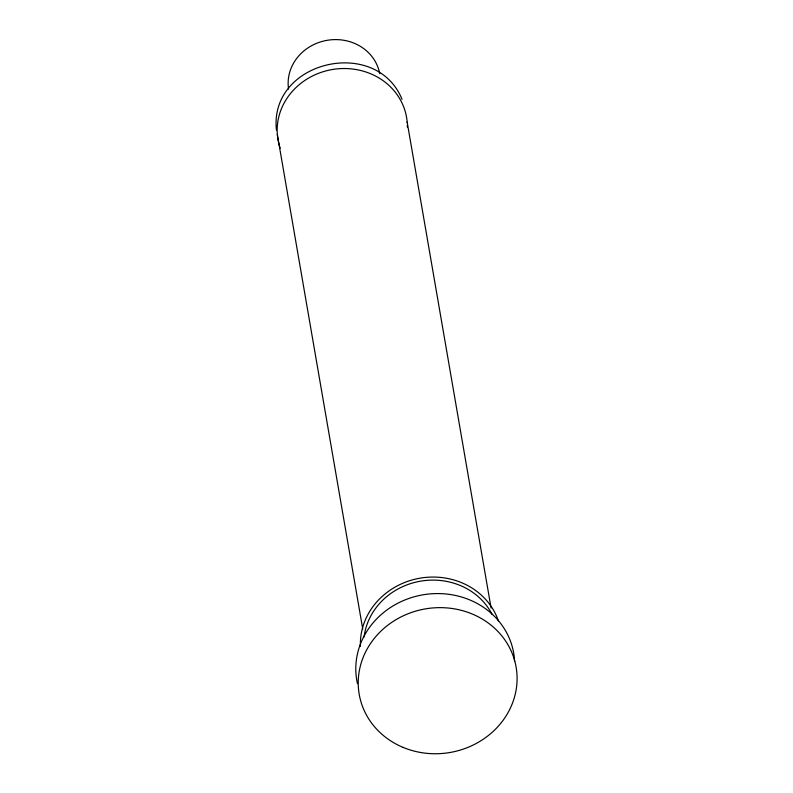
<?xml version="1.0" encoding="UTF-8"?>
<svg xmlns="http://www.w3.org/2000/svg" width="793" height="793" viewBox="0 0 793 793"><rect width="100%" height="100%" fill="white"/><g stroke="black" fill="none" stroke-linecap="round" stroke-linejoin="round"><path stroke-width="1.19" d="M402.041 99.313C376.14 35.953 268.896 61.011 276.44 130.052M407.166 122.142L491.085 608.013M277.352 134.632L362.748 629.057M280.207 148.172A65.244 59.693 -9.8 0 1 330.255 69.903A65.244 59.693 -9.8 0 1 407.215 122.786M407.324 125.016A65.244 59.693 -9.8 0 1 407.344 127.257M360.418 646.374A70.775 64.758 -9.8 0 1 419.13 578.335A70.775 64.758 -9.8 0 1 498.44 621.008M364.106 636.888A67.455 61.715 -9.8 0 1 420.34 581.2A67.455 61.715 -9.8 0 1 492.146 614.545M357.465 683.665A79.617 72.847 -9.8 0 1 425.405 594.433A79.617 72.847 -9.8 0 1 514.588 661.362M288.573 89.123A46.222 42.297 -9.8 0 1 327.192 40.304A46.222 42.297 -9.8 0 1 379.708 73.66M403.191 747.432A79.617 72.847 -9.8 0 0 516.867 673.069A79.617 72.847 -9.8 0 0 392.922 621.583A79.617 72.847 -9.8 0 0 403.191 747.432"/></g></svg>
